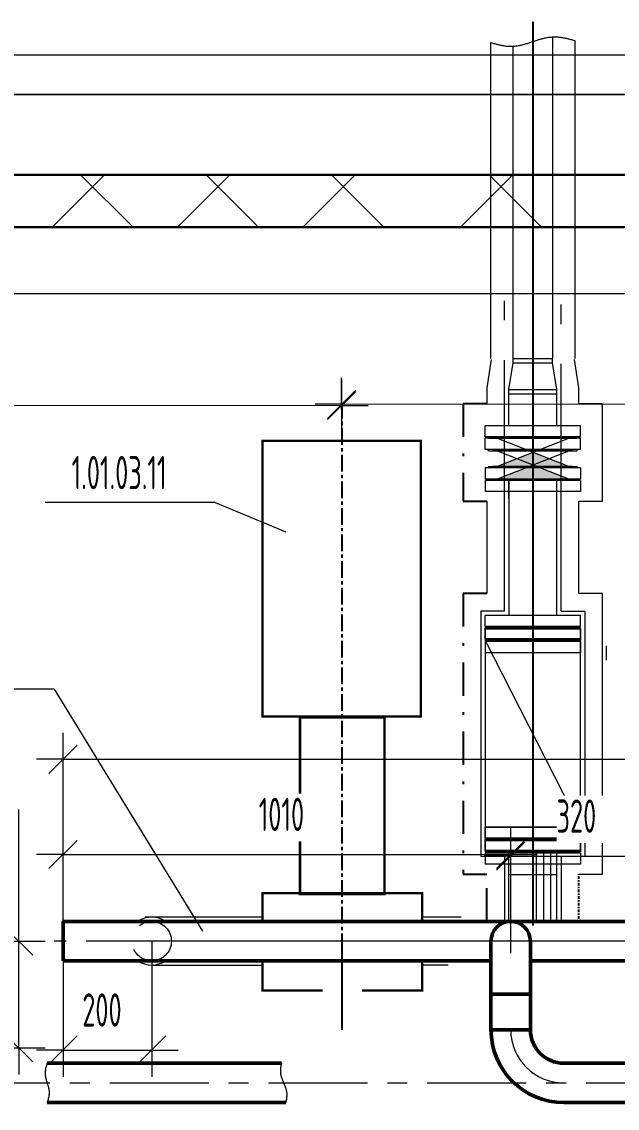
# Model space of a CAD drawing. Header units: millimetres. Extents: x -2281 to 17340, y -2563 to 4166.
# Drawn here: x 560.7 to 605.5, y 1009.4 to 1091.2 of the extents above; entities that cross this region are included whole.
import ezdxf

# ---------------------------------------------------------------- set-up
doc = ezdxf.new("R2010")
doc.units = ezdxf.units.MM
for name, pattern in [('K5LT32783', [0]), ('K5LT32784', [0]), ('K5LT32786', [0]), ('K5LT32838', [0]), ('K5LT32840', [50.8, 31.75, -6.35, 6.35, -6.35]), ('K5LT32843', [2, 1.25, -0.25, 0.25, -0.25]), ('K5LT32846', [0]), ('K5LT32847', [0]), ('K5LT32848', [19.2, 15, -2, 0.2, -2]), ('K5LT32856', [5.2, 2.5, -1.25, 0.2, -1.25]), ('K5LT32857', [0.4, 0.1, -0.05, 0.2, -0.05]), ('K5LT_AXLED', [11.939881, 7.439881, -1.5, 1.5, -1.5]), ('K5LT_DASHED', [6, 4, -2]), ('K5LT_THIN', [0]), ('K5LT_THIN_INCLUDED_TO_HATCHING', [0])]:
    doc.linetypes.add(name, pattern=pattern)
doc.layers.add('Системный слой', color=7, linetype='Continuous')
doc.styles.add('KDIMTEXTSTYLE', font='GOST_AU.SHX', dxfattribs={"width": 0.96, "oblique": 15, "height": 5})
doc.styles.add('KTEXTSTYLE', font='GOST_AU.SHX', dxfattribs={"width": 0.96, "height": 5})
doc.dimstyles.new('KDIMSTYLE (0.03)', dxfattribs={"dimtxt": 5, "dimasz": 1, "dimexe": 2, "dimexo": 0, "dimgap": 1, "dimtad": 1, "dimlfac": 30, "dimtxsty": 'KDIMTEXTSTYLE', "dimsah": 1, "dimcen": 0, "dimdle": 1, "dimadec": 0, "dimazin": 0, "dimtfac": 0.667, "dimtmove": 0, "dimatfit": 3, "dimfxl": 1, "dimtvp": 1, "dimtolj": 1, "dimtzin": 0, "dimarcsym": 0})

# ---------------------------------------------------------------- blocks, each defined once
blk = doc.blocks.new('U758')
at = {"layer": 'Системный слой', "color": 7, "linetype": 'K5LT_THIN', "lineweight": 13}
for p, q in [((599.409, 1089.753), (599.475, 1089.775)), ((599.475, 1089.775), (599.541, 1089.796)), ((599.541, 1089.796), (599.608, 1089.817)), ((599.608, 1089.817), (599.674, 1089.837)), ((599.674, 1089.837), (599.74, 1089.856)), ((599.74, 1089.856), (599.806, 1089.875)), ((599.806, 1089.875), (599.872, 1089.893)), ((599.872, 1089.893), (599.939, 1089.91)), ((599.939, 1089.91), (600.005, 1089.926)), ((600.005, 1089.926), (600.071, 1089.941)), ((600.071, 1089.941), (600.138, 1089.955)), ((600.138, 1089.955), (600.204, 1089.968)), ((600.204, 1089.968), (600.27, 1089.979)), ((600.27, 1089.979), (600.337, 1089.989)), ((600.337, 1089.989), (600.403, 1089.998)), ((600.403, 1089.998), (600.47, 1090.006)), ((600.47, 1090.006), (600.536, 1090.012)), ((600.536, 1090.012), (600.603, 1090.017)), ((600.603, 1090.017), (600.67, 1090.021)), ((600.67, 1090.021), (600.736, 1090.023)), ((600.736, 1090.023), (600.803, 1090.024)), ((600.803, 1090.024), (600.87, 1090.023)), ((600.87, 1090.023), (600.936, 1090.021)), ((600.936, 1090.021), (601.003, 1090.018)), ((601.003, 1090.018), (601.07, 1090.013)), ((601.07, 1090.013), (601.137, 1090.007)), ((601.137, 1090.007), (601.204, 1090)), ((601.204, 1090), (601.27, 1089.992)), ((601.27, 1089.992), (601.337, 1089.982)), ((601.337, 1089.982), (601.404, 1089.971)), ((601.404, 1089.971), (601.471, 1089.959)), ((601.471, 1089.959), (601.538, 1089.946)), ((601.538, 1089.946), (601.605, 1089.932)), ((601.605, 1089.932), (601.672, 1089.918)), ((601.672, 1089.918), (601.739, 1089.902)), ((601.739, 1089.902), (601.807, 1089.886)), ((601.807, 1089.886), (601.874, 1089.868)), ((601.874, 1089.868), (601.941, 1089.851)), ((601.941, 1089.851), (602.008, 1089.833)), ((602.008, 1089.833), (602.075, 1089.814)), ((602.075, 1089.814), (602.142, 1089.795)), ((602.142, 1089.795), (602.209, 1089.776)), ((602.209, 1089.776), (602.277, 1089.757)), ((596.012, 1089.592), (596.079, 1089.572)), ((596.079, 1089.572), (596.146, 1089.553)), ((596.146, 1089.553), (596.214, 1089.534)), ((596.214, 1089.534), (596.281, 1089.515)), ((596.281, 1089.515), (596.348, 1089.497)), ((596.348, 1089.497), (596.415, 1089.479)), ((596.415, 1089.479), (596.482, 1089.462)), ((596.482, 1089.462), (596.549, 1089.445)), ((596.549, 1089.445), (596.616, 1089.429)), ((596.616, 1089.429), (596.683, 1089.414)), ((596.683, 1089.414), (596.75, 1089.399)), ((596.75, 1089.399), (596.817, 1089.386)), ((596.817, 1089.386), (596.884, 1089.373)), ((596.884, 1089.373), (596.951, 1089.362)), ((596.951, 1089.362), (597.018, 1089.352)), ((597.018, 1089.352), (597.085, 1089.343)), ((597.085, 1089.343), (597.152, 1089.335)), ((597.152, 1089.335), (597.219, 1089.328)), ((597.219, 1089.328), (597.286, 1089.323)), ((597.286, 1089.323), (597.352, 1089.319)), ((597.352, 1089.319), (597.419, 1089.316)), ((597.419, 1089.316), (597.486, 1089.315)), ((597.486, 1089.315), (597.553, 1089.315)), ((597.553, 1089.315), (597.619, 1089.316)), ((597.619, 1089.316), (597.686, 1089.319)), ((597.686, 1089.319), (597.752, 1089.323)), ((597.752, 1089.323), (597.819, 1089.329)), ((597.819, 1089.329), (597.886, 1089.336)), ((597.886, 1089.336), (597.952, 1089.344)), ((597.952, 1089.344), (598.018, 1089.354)), ((598.018, 1089.354), (598.085, 1089.365)), ((598.085, 1089.365), (598.151, 1089.377)), ((598.151, 1089.377), (598.218, 1089.39)), ((598.218, 1089.39), (598.284, 1089.404)), ((598.284, 1089.404), (598.35, 1089.42)), ((598.35, 1089.42), (598.417, 1089.436)), ((598.417, 1089.436), (598.483, 1089.454)), ((598.483, 1089.454), (598.549, 1089.472)), ((598.549, 1089.472), (598.615, 1089.491)), ((598.615, 1089.491), (598.681, 1089.511)), ((598.681, 1089.511), (598.748, 1089.532)), ((598.748, 1089.532), (598.814, 1089.553)), ((598.814, 1089.553), (598.88, 1089.574)), ((598.88, 1089.574), (598.946, 1089.596)), ((598.946, 1089.596), (599.012, 1089.618)), ((599.012, 1089.618), (599.078, 1089.641)), ((599.078, 1089.641), (599.145, 1089.663)), ((599.145, 1089.663), (599.211, 1089.686)), ((599.211, 1089.686), (599.277, 1089.708)), ((599.277, 1089.708), (599.343, 1089.731)), ((599.343, 1089.731), (599.409, 1089.753)), ((602.277, 1089.757), (602.312, 1089.747))]:
    blk.add_line(p, q, dxfattribs=at)
blk = doc.blocks.new('U794')
at = {"layer": 'Системный слой', "color": 7, "linetype": 'K5LT_THIN_INCLUDED_TO_HATCHING', "lineweight": 13}
for p, q in [((562.487, 1012.135), (562.485, 1012.068)), ((562.492, 1012.201), (562.487, 1012.135)), ((562.499, 1012.268), (562.492, 1012.201)), ((562.51, 1012.335), (562.499, 1012.268)), ((562.522, 1012.401), (562.51, 1012.335)), ((562.537, 1012.468), (562.522, 1012.401)), ((562.554, 1012.535), (562.537, 1012.468)), ((562.573, 1012.601), (562.554, 1012.535)), ((562.592, 1012.668), (562.573, 1012.601)), ((562.613, 1012.735), (562.592, 1012.668)), ((562.634, 1012.801), (562.613, 1012.735)), ((562.485, 1012.068), (562.486, 1012.001)), ((562.486, 1012.001), (562.49, 1011.935)), ((562.49, 1011.935), (562.497, 1011.868)), ((562.497, 1011.868), (562.507, 1011.801)), ((562.507, 1011.801), (562.519, 1011.735)), ((562.519, 1011.735), (562.533, 1011.668)), ((562.533, 1011.668), (562.55, 1011.601)), ((562.55, 1011.601), (562.568, 1011.535)), ((562.568, 1011.535), (562.587, 1011.468)), ((562.587, 1011.468), (562.608, 1011.401)), ((562.608, 1011.401), (562.628, 1011.335)), ((562.628, 1011.335), (562.649, 1011.268)), ((562.649, 1011.268), (562.67, 1011.201)), ((562.67, 1011.201), (562.69, 1011.135)), ((562.69, 1011.135), (562.709, 1011.068)), ((562.709, 1011.068), (562.726, 1011.001)), ((562.726, 1011.001), (562.741, 1010.935)), ((562.741, 1010.935), (562.755, 1010.868)), ((562.755, 1010.868), (562.765, 1010.801)), ((562.765, 1010.801), (562.774, 1010.735)), ((562.774, 1010.735), (562.779, 1010.668)), ((562.781, 1010.535), (562.778, 1010.468)), ((562.779, 1010.668), (562.782, 1010.601)), ((562.782, 1010.601), (562.781, 1010.535)), ((562.644, 1009.868), (562.634, 1009.835)), ((562.665, 1009.935), (562.644, 1009.868)), ((562.685, 1010.001), (562.665, 1009.935)), ((562.704, 1010.068), (562.685, 1010.001)), ((562.722, 1010.135), (562.704, 1010.068)), ((562.738, 1010.201), (562.722, 1010.135)), ((562.751, 1010.268), (562.738, 1010.201)), ((562.763, 1010.335), (562.751, 1010.268)), ((562.772, 1010.401), (562.763, 1010.335)), ((562.778, 1010.468), (562.772, 1010.401))]:
    blk.add_line(p, q, dxfattribs=at)
blk = doc.blocks.new('U795')
at = {"layer": 'Системный слой', "color": 7, "linetype": 'K5LT_THIN_INCLUDED_TO_HATCHING', "lineweight": 13}
for p, q in [((580.177, 1012.324), (580.174, 1012.256)), ((580.174, 1012.256), (580.174, 1012.189)), ((580.174, 1012.189), (580.177, 1012.122)), ((580.183, 1012.391), (580.177, 1012.324)), ((580.177, 1012.122), (580.182, 1012.056)), ((580.19, 1012.459), (580.183, 1012.391)), ((580.199, 1012.528), (580.19, 1012.459)), ((580.21, 1012.596), (580.199, 1012.528)), ((580.223, 1012.664), (580.21, 1012.596)), ((580.235, 1012.733), (580.223, 1012.664)), ((580.249, 1012.801), (580.235, 1012.733)), ((580.182, 1012.056), (580.19, 1011.99)), ((580.19, 1011.99), (580.202, 1011.924)), ((580.202, 1011.924), (580.216, 1011.859)), ((580.216, 1011.859), (580.232, 1011.793)), ((580.232, 1011.793), (580.252, 1011.728)), ((580.252, 1011.728), (580.273, 1011.664)), ((580.273, 1011.664), (580.297, 1011.599)), ((580.297, 1011.599), (580.322, 1011.535)), ((580.322, 1011.535), (580.348, 1011.471)), ((580.348, 1011.471), (580.376, 1011.407)), ((580.376, 1011.407), (580.404, 1011.343)), ((580.404, 1011.343), (580.432, 1011.279)), ((580.432, 1011.279), (580.46, 1011.215)), ((580.46, 1011.215), (580.487, 1011.151)), ((580.487, 1011.151), (580.514, 1011.087)), ((580.514, 1011.087), (580.539, 1011.023)), ((580.539, 1011.023), (580.562, 1010.958)), ((580.562, 1010.958), (580.583, 1010.893)), ((580.583, 1010.893), (580.601, 1010.828)), ((580.601, 1010.828), (580.618, 1010.763)), ((580.618, 1010.763), (580.631, 1010.698)), ((580.631, 1010.698), (580.642, 1010.632)), ((580.642, 1010.632), (580.649, 1010.565)), ((580.649, 1010.565), (580.654, 1010.499)), ((580.654, 1010.499), (580.656, 1010.432)), ((580.591, 1009.888), (580.581, 1009.835)), ((580.605, 1009.957), (580.591, 1009.888)), ((580.617, 1010.025), (580.605, 1009.957)), ((580.628, 1010.093), (580.617, 1010.025)), ((580.638, 1010.162), (580.628, 1010.093)), ((580.646, 1010.23), (580.638, 1010.162)), ((580.652, 1010.297), (580.646, 1010.23)), ((580.655, 1010.365), (580.652, 1010.297)), ((580.656, 1010.432), (580.655, 1010.365))]:
    blk.add_line(p, q, dxfattribs=at)
blk = doc.blocks.new('U919')
at = {"layer": 'Системный слой', "color": 7, "linetype": 'K5LT_THIN', "lineweight": 13}
for p, q in [((602.745, 1056.651), (595.579, 1056.651)), ((595.579, 1056.651), (595.579, 1055.818)), ((595.851, 1056.751), (595.768, 1056.651)), ((595.851, 1056.751), (602.473, 1056.751)), ((602.162, 1056.751), (596.162, 1056.751)), ((602.473, 1056.751), (602.556, 1056.651)), ((602.745, 1056.651), (602.745, 1055.818)), ((602.745, 1055.818), (595.579, 1055.818))]:
    blk.add_line(p, q, dxfattribs=at)
blk = doc.blocks.new('U920')
at = {"layer": 'Системный слой', "color": 7, "linetype": 'K5LT_THIN', "lineweight": 13}
for p, q in [((602.745, 1059.818), (595.579, 1059.818)), ((595.579, 1058.985), (595.579, 1059.818)), ((602.745, 1058.985), (602.745, 1059.818)), ((602.745, 1058.985), (595.579, 1058.985)), ((595.851, 1058.885), (595.768, 1058.985)), ((595.851, 1058.885), (602.473, 1058.885)), ((602.162, 1058.885), (596.162, 1058.885)), ((602.473, 1058.885), (602.556, 1058.985))]:
    blk.add_line(p, q, dxfattribs=at)
blk = doc.blocks.new('U921')
at = {"layer": 'Системный слой', "color": 7, "linetype": 'K5LT_THIN', "lineweight": 13}
for p, q in [((602.745, 1044.518), (595.579, 1044.518)), ((595.579, 1044.518), (595.579, 1043.685)), ((595.851, 1044.618), (595.768, 1044.518)), ((595.851, 1044.618), (602.473, 1044.618)), ((602.162, 1044.618), (596.162, 1044.618)), ((602.473, 1044.618), (602.556, 1044.518)), ((602.745, 1044.518), (602.745, 1043.685)), ((602.745, 1043.685), (595.579, 1043.685))]:
    blk.add_line(p, q, dxfattribs=at)
blk = doc.blocks.new('U922')
at = {"layer": 'Системный слой', "color": 7, "linetype": 'K5LT_THIN', "lineweight": 13}
for p, q in [((602.745, 1029.634), (595.579, 1029.634)), ((595.579, 1028.801), (595.579, 1029.634)), ((602.745, 1028.801), (602.745, 1029.634)), ((602.745, 1028.801), (595.579, 1028.801)), ((595.851, 1028.701), (595.768, 1028.801)), ((595.851, 1028.701), (602.473, 1028.701)), ((602.162, 1028.701), (596.162, 1028.701)), ((602.473, 1028.701), (602.556, 1028.801))]:
    blk.add_line(p, q, dxfattribs=at)
blk = doc.blocks.new('U923')
at = {"layer": 'Системный слой', "color": 7, "linetype": 'K5LT_THIN', "lineweight": 13}
for p, q in [((602.745, 1045.551), (595.579, 1045.551)), ((595.579, 1044.718), (595.579, 1045.551)), ((602.745, 1044.718), (602.745, 1045.551)), ((602.745, 1044.718), (595.579, 1044.718)), ((595.851, 1044.618), (595.768, 1044.718)), ((595.851, 1044.618), (602.473, 1044.618)), ((602.162, 1044.618), (596.162, 1044.618)), ((602.473, 1044.618), (602.556, 1044.718))]:
    blk.add_line(p, q, dxfattribs=at)
blk = doc.blocks.new('U924')
at = {"layer": 'Системный слой', "color": 7, "linetype": 'K5LT_THIN', "lineweight": 13}
for p, q in [((602.745, 1028.601), (595.579, 1028.601)), ((595.579, 1028.601), (595.579, 1027.767)), ((595.851, 1028.701), (595.768, 1028.601)), ((595.851, 1028.701), (602.473, 1028.701)), ((602.162, 1028.701), (596.162, 1028.701)), ((602.473, 1028.701), (602.556, 1028.601)), ((602.745, 1028.601), (602.745, 1027.767)), ((602.745, 1027.767), (595.579, 1027.767))]:
    blk.add_line(p, q, dxfattribs=at)
blk = doc.blocks.new('U925')
at = {"layer": 'Системный слой', "color": 7, "linetype": 'K5LT_THIN', "lineweight": 13}
for p, q in [((602.745, 1057.585), (595.579, 1057.585)), ((595.579, 1057.585), (595.579, 1056.751)), ((595.851, 1057.685), (595.768, 1057.585)), ((595.851, 1057.685), (602.473, 1057.685)), ((602.162, 1057.685), (596.162, 1057.685)), ((602.473, 1057.685), (602.556, 1057.585)), ((602.745, 1057.585), (602.745, 1056.751)), ((602.745, 1056.751), (595.579, 1056.751))]:
    blk.add_line(p, q, dxfattribs=at)
blk = doc.blocks.new('U926')
at = {"layer": 'Системный слой', "color": 7, "linetype": 'K5LT_THIN', "lineweight": 13}
for p, q in [((602.745, 1060.751), (595.579, 1060.751)), ((595.579, 1059.918), (595.579, 1060.751)), ((602.745, 1059.918), (602.745, 1060.751)), ((602.745, 1059.918), (595.579, 1059.918)), ((595.851, 1059.818), (595.768, 1059.918)), ((595.851, 1059.818), (602.473, 1059.818)), ((602.162, 1059.818), (596.162, 1059.818)), ((602.473, 1059.818), (602.556, 1059.918))]:
    blk.add_line(p, q, dxfattribs=at)
blk = doc.blocks.new('U927')
at = {"layer": 'Системный слой', "color": 7, "linetype": 'K5LT_THIN', "lineweight": 13}
for p, q in [((602.745, 1045.451), (595.579, 1045.451)), ((595.579, 1045.451), (595.579, 1044.618)), ((595.851, 1045.551), (595.768, 1045.451)), ((595.851, 1045.551), (602.473, 1045.551)), ((602.162, 1045.551), (596.162, 1045.551)), ((602.473, 1045.551), (602.556, 1045.451)), ((602.745, 1045.451), (602.745, 1044.618)), ((602.745, 1044.618), (595.579, 1044.618))]:
    blk.add_line(p, q, dxfattribs=at)
blk = doc.blocks.new('U928')
at = {"layer": 'Системный слой', "color": 7, "linetype": 'K5LT_THIN', "lineweight": 13}
for p, q in [((602.745, 1030.567), (595.579, 1030.567)), ((595.579, 1029.734), (595.579, 1030.567)), ((602.745, 1029.734), (602.745, 1030.567)), ((602.745, 1029.734), (595.579, 1029.734)), ((595.851, 1029.634), (595.768, 1029.734)), ((595.851, 1029.634), (602.473, 1029.634)), ((602.162, 1029.634), (596.162, 1029.634)), ((602.473, 1029.634), (602.556, 1029.734))]:
    blk.add_line(p, q, dxfattribs=at)
blk = doc.blocks.new('U929')
at = {"layer": 'Системный слой', "color": 7, "linetype": 'K5LT_THIN', "lineweight": 13}
for p, q in [((602.745, 1046.485), (595.579, 1046.485)), ((595.579, 1045.651), (595.579, 1046.485)), ((602.745, 1045.651), (602.745, 1046.485)), ((602.745, 1045.651), (595.579, 1045.651)), ((595.851, 1045.551), (595.768, 1045.651)), ((602.473, 1045.551), (602.556, 1045.651)), ((595.851, 1045.551), (602.473, 1045.551)), ((602.162, 1045.551), (596.162, 1045.551))]:
    blk.add_line(p, q, dxfattribs=at)
blk = doc.blocks.new('U930')
at = {"layer": 'Системный слой', "color": 7, "linetype": 'K5LT_THIN', "lineweight": 13}
for p, q in [((602.745, 1029.534), (595.579, 1029.534)), ((595.579, 1029.534), (595.579, 1028.701)), ((595.851, 1029.634), (595.768, 1029.534)), ((595.851, 1029.634), (602.473, 1029.634)), ((602.162, 1029.634), (596.162, 1029.634)), ((602.473, 1029.634), (602.556, 1029.534)), ((602.745, 1029.534), (602.745, 1028.701)), ((602.745, 1028.701), (595.579, 1028.701))]:
    blk.add_line(p, q, dxfattribs=at)
blk = doc.blocks.new('U1041')
at = {"layer": 'Системный слой', "color": 211, "linetype": 'K5LT32783', "lineweight": 50, "true_color": 0xff7fff}
for p, q in [((606.706, 1018.735), (606.706, 1025.235)), ((607.273, 1025.235), (606.706, 1025.235)), ((607.273, 1018.735), (607.273, 1025.235)), ((609.051, 1018.735), (609.051, 1025.235)), ((609.051, 1025.235), (609.618, 1025.235)), ((609.618, 1018.735), (609.618, 1025.235)), ((607.373, 1024.201), (607.273, 1024.351)), ((607.373, 1019.768), (608.951, 1024.201)), ((607.373, 1024.201), (608.951, 1019.768)), ((607.373, 1019.768), (607.373, 1024.201)), ((608.951, 1024.201), (609.051, 1024.351)), ((608.951, 1019.768), (608.951, 1024.201)), ((606.706, 1018.959), (606.706, 1019.701)), ((607.373, 1019.768), (607.273, 1019.618)), ((608.951, 1019.768), (609.051, 1019.618)), ((609.618, 1018.959), (609.618, 1019.701)), ((607.273, 1018.735), (606.706, 1018.735)), ((609.051, 1018.735), (609.618, 1018.735))]:
    blk.add_line(p, q, dxfattribs=at)
blk = doc.blocks.new('U1040')
at = {"layer": 'Системный слой', "color": 200, "linetype": 'K5LT32784', "lineweight": 50, "true_color": 0xbf00ff}
for p, q in [((563.829, 1023.468), (597.495, 1023.468)), ((596.012, 1022.018), (596.012, 1017.985)), ((598.979, 1022.018), (598.979, 1017.985)), ((563.829, 1020.501), (596.012, 1020.501)), ((596.012, 1015.318), (596.012, 1017.985)), ((596.012, 1017.985), (598.979, 1017.985)), ((598.979, 1017.985), (598.979, 1015.318)), ((598.979, 1015.318), (596.012, 1015.318)), ((601.495, 1012.801), (667.329, 1012.801)), ((601.495, 1009.835), (668.812, 1009.835))]:
    blk.add_line(p, q, dxfattribs=at)
at = {"layer": 'Системный слой', "color": 211, "linetype": 'K5LT32783', "lineweight": 50, "true_color": 0xff7fff}
for p, q in [((597.495, 1023.468), (607.273, 1023.468)), ((609.618, 1023.468), (636.086, 1023.468)), ((598.979, 1020.501), (606.706, 1020.501)), ((609.618, 1020.501), (636.162, 1020.501))]:
    blk.add_line(p, q, dxfattribs=at)
at = {"layer": 'Системный слой', "color": 200, "linetype": 'K5LT32784', "lineweight": 50, "true_color": 0xbf00ff}
for centre, radius, start, end in [((597.495, 1021.985), 1.483, 0, 180), ((601.495, 1015.318), 5.483, 180, 270), ((601.495, 1015.318), 2.517, 180, 270)]:
    blk.add_arc(centre, radius, start, end, dxfattribs=at)
at = {"layer": 'Системный слой', "color": 30, "linetype": 'K5LT_AXLED', "lineweight": 13, "true_color": 0xff8000}
blk.add_arc((601.495, 1015.318), 4, 180, 270, dxfattribs=at)
at = {"layer": 'Системный слой'}
blk.add_blockref('U1041', (0, 0), dxfattribs=at)
blk = doc.blocks.new('D193')
at = {"layer": 'Системный слой', "color": 7, "linetype": 'K5LT_THIN', "lineweight": 13}
for p, q in [((525.784, 1059.685), (525.789, 1064.346)), ((584.784, 1059.626), (584.789, 1064.288)), ((526.849, 1063.406), (524.725, 1061.287)), ((583.725, 1061.228), (585.849, 1063.347)), ((525.787, 1062.346), (523.787, 1062.348)), ((525.787, 1062.346), (584.787, 1062.288)), ((584.787, 1062.288), (586.787, 1062.286))]:
    blk.add_line(p, q, dxfattribs=at)
blk.add_wipeout([(552.973, 1063.569), (552.977, 1067.137), (557.422, 1067.133), (557.418, 1063.565)]).dxf.layer = 'Системный слой'
at = {"layer": 'Системный слой', "color": 7, "insert": (552.976, 1066.587), "char_height": 2.5, "attachment_point": 1, "rotation": 359.94306, "style": 'KTEXTSTYLE'}
blk.add_mtext('\\H3.5;\\W0.965;\\Q15;\\Q0;\\W0.715;\\H2.50;1770', dxfattribs=at)
blk = doc.blocks.new('KDIMARROW_03')
at = {"layer": 'Системный слой', "color": 0, "linetype": 'K5LT_THIN', "lineweight": 13}
for p, q in [((-1.061, -1.061), (1.061, 1.061)), ((0, 0), (-1, 0)), ((0, 0), (2, 0))]:
    blk.add_line(p, q, dxfattribs=at)
blk = doc.blocks.new('D194')
at = {"layer": 'Системный слой', "color": 7, "linetype": 'K5LT_THIN', "lineweight": 13}
for p, q in [((643.784, 1059.685), (643.78, 1064.437)), ((584.784, 1059.626), (584.78, 1064.378)), ((585.841, 1063.44), (583.722, 1061.317)), ((642.722, 1061.375), (644.841, 1063.498)), ((584.782, 1062.378), (582.782, 1062.376)), ((584.782, 1062.378), (643.782, 1062.437)), ((643.782, 1062.437), (645.782, 1062.439))]:
    blk.add_line(p, q, dxfattribs=at)
blk.add_wipeout([(611.965, 1063.655), (611.962, 1067.223), (616.407, 1067.227), (616.41, 1063.66)]).dxf.layer = 'Системный слой'
at = {"layer": 'Системный слой', "color": 7, "insert": (611.962, 1066.672), "char_height": 2.5, "attachment_point": 1, "rotation": 0.05694, "style": 'KTEXTSTYLE'}
blk.add_mtext('\\H3.5;\\W0.965;\\Q15;\\Q0;\\W0.715;\\H2.50;1770', dxfattribs=at)
blk = doc.blocks.new('D196')
at = {"layer": 'Системный слой', "color": 7, "linetype": 'K5LT_THIN', "lineweight": 13}
for p, q in [((563.829, 1023.468), (563.829, 1030.501)), ((597.495, 1023.468), (597.495, 1030.501)), ((564.889, 1029.562), (562.768, 1027.441)), ((596.435, 1027.441), (598.556, 1029.562)), ((563.829, 1028.501), (561.829, 1028.501)), ((563.829, 1028.501), (597.495, 1028.501)), ((597.495, 1028.501), (599.495, 1028.501))]:
    blk.add_line(p, q, dxfattribs=at)
blk.add_wipeout([(578.545, 1029.501), (578.545, 1033.069), (582.609, 1033.069), (582.609, 1029.501)]).dxf.layer = 'Системный слой'
at = {"layer": 'Системный слой', "color": 7, "insert": (578.545, 1032.769), "char_height": 2.5, "attachment_point": 1, "rotation": 359.99998, "style": 'KTEXTSTYLE'}
blk.add_mtext('\\H3.5;\\W0.965;\\Q15;\\Q0;\\W0.715;\\H2.50;1010', dxfattribs=at)
blk = doc.blocks.new('D197')
at = {"layer": 'Системный слой', "color": 7, "linetype": 'K5LT_THIN', "lineweight": 13}
for p, q in [((597.495, 1021.985), (597.495, 1030.374)), ((608.162, 1021.985), (608.162, 1030.374)), ((598.556, 1029.434), (596.435, 1027.313)), ((607.102, 1027.313), (609.223, 1029.434)), ((597.495, 1028.374), (595.495, 1028.374)), ((597.495, 1028.374), (608.162, 1028.374)), ((608.162, 1028.374), (610.162, 1028.374))]:
    blk.add_line(p, q, dxfattribs=at)
blk.add_wipeout([(600.944, 1029.374), (600.944, 1032.941), (604.563, 1032.941), (604.563, 1029.374)]).dxf.layer = 'Системный слой'
at = {"layer": 'Системный слой', "color": 7, "insert": (600.944, 1032.641), "char_height": 2.5, "attachment_point": 1, "style": 'KTEXTSTYLE'}
blk.add_mtext('\\H3.5;\\W0.965;\\Q15;\\Q0;\\W0.715;\\H2.50;320', dxfattribs=at)
blk = doc.blocks.new('D198')
at = {"layer": 'Системный слой', "color": 7, "linetype": 'K5LT_THIN', "lineweight": 13}
for p, q in [((563.829, 1023.468), (563.829, 1037.663)), ((636.162, 1023.468), (636.162, 1037.663)), ((564.889, 1036.723), (562.768, 1034.602)), ((635.102, 1034.602), (637.223, 1036.723)), ((563.829, 1035.663), (561.829, 1035.663)), ((563.829, 1035.663), (636.162, 1035.663)), ((636.162, 1035.663), (638.162, 1035.663))]:
    blk.add_line(p, q, dxfattribs=at)
blk.add_wipeout([(616.18, 1036.913), (616.18, 1040.48), (620.625, 1040.48), (620.625, 1036.913)]).dxf.layer = 'Системный слой'
at = {"layer": 'Системный слой', "color": 7, "insert": (616.18, 1039.93), "char_height": 2.5, "attachment_point": 1, "style": 'KTEXTSTYLE'}
blk.add_mtext('\\H3.5;\\W0.965;\\Q15;\\Q0;\\W0.715;\\H2.50;2170', dxfattribs=at)
blk = doc.blocks.new('U1200')
at = {"layer": 'Системный слой', "color": 7, "linetype": 'K5LT_THIN', "lineweight": 13}
for q in [(552.68, 1040.94), (574.329, 1022.734)]:
    blk.add_line((563.162, 1040.94), q, dxfattribs=at)
at = {"layer": 'Системный слой', "color": 7, "char_height": 2.5, "attachment_point": 1, "style": 'KTEXTSTYLE'}
for s, insert in [('\\H3.5;\\W0.965;\\Q15;\\Q0;\\W0.715;\\H2.50;∅', (554.68, 1044.44)), ('\\H3.5;\\W0.965;\\Q15;\\Q0;\\W0.715;\\H2.50;89х3', (556.003, 1044.44))]:
    blk.add_mtext(s, dxfattribs=dict(at, insert=insert))
blk = doc.blocks.new('D204')
at = {"layer": 'Системный слой', "color": 7, "linetype": 'K5LT_THIN', "lineweight": 13}
for p, q in [((452.495, 1020.185), (452.495, 995.956)), ((656.662, 1004.363), (656.662, 995.956)), ((453.556, 999.016), (451.435, 996.895)), ((655.602, 996.895), (657.723, 999.016)), ((452.495, 997.956), (450.495, 997.956)), ((452.495, 997.956), (656.662, 997.956)), ((656.662, 997.956), (658.662, 997.956))]:
    blk.add_line(p, q, dxfattribs=at)
blk.add_wipeout([(564.847, 998.956), (564.847, 1002.524), (569.292, 1002.524), (569.292, 998.956)]).dxf.layer = 'Системный слой'
at = {"layer": 'Системный слой', "color": 7, "insert": (564.847, 1002.223), "char_height": 2.5, "attachment_point": 1, "style": 'KTEXTSTYLE'}
blk.add_mtext('\\H3.5;\\W0.965;\\Q15;\\Q0;\\W0.715;\\H2.50;6125', dxfattribs=at)
blk = doc.blocks.new('U1227')
at = {"layer": 'Системный слой', "color": 7, "linetype": 'K5LT_THIN', "lineweight": 13}
for q in [(562.473, 1054.986), (580.581, 1052.772)]:
    blk.add_line((575.271, 1054.986), q, dxfattribs=at)
at = {"layer": 'Системный слой', "color": 7, "insert": (564.473, 1058.486), "char_height": 2.5, "attachment_point": 1, "style": 'KTEXTSTYLE'}
blk.add_mtext('\\H3.5;\\W0.965;\\Q15;\\Q0;\\W0.715;\\H2.50;1.01.03.11', dxfattribs=at)
blk = doc.blocks.new('D206')
at = {"layer": 'Системный слой', "color": 7, "linetype": 'K5LT_THIN', "lineweight": 13}
for p, q in [((560.496, 1023.973), (560.496, 1031.876)), ((560.496, 1021.985), (560.496, 1023.985)), ((560.496, 1021.985), (560.496, 1023.973)), ((561.556, 1020.924), (559.435, 1023.045)), ((546.621, 1021.985), (562.496, 1021.985)), ((560.496, 1013.951), (560.496, 1021.985)), ((559.435, 1015.012), (561.556, 1012.891)), ((538.588, 1013.951), (562.496, 1013.951)), ((560.496, 1013.951), (560.496, 1011.951))]:
    blk.add_line(p, q, dxfattribs=at)
blk.add_wipeout([(559.246, 1025.973), (555.678, 1025.973), (555.678, 1029.719), (559.246, 1029.719)]).dxf.layer = 'Системный слой'
at = {"layer": 'Системный слой', "color": 7, "insert": (556.228, 1025.973), "char_height": 2.5, "attachment_point": 1, "rotation": 90, "style": 'KTEXTSTYLE'}
blk.add_mtext('\\H3.5;\\W0.965;\\Q15;\\Q0;\\W0.715;\\H2.50;240', dxfattribs=at)
blk = doc.blocks.new('D304')
at = {"layer": 'Системный слой', "color": 7, "linetype": 'K5LT_THIN', "lineweight": 13}
for p, q in [((570.495, 1021.985), (570.495, 1011.786)), ((563.829, 1021.265), (563.829, 1011.786)), ((569.435, 1012.726), (571.556, 1014.847)), ((563.829, 1013.786), (561.829, 1013.786)), ((563.829, 1013.786), (570.495, 1013.786)), ((570.495, 1013.786), (572.495, 1013.786))]:
    blk.add_line(p, q, dxfattribs=at)
blk.add_wipeout([(565.277, 1015.036), (565.277, 1018.604), (568.896, 1018.604), (568.896, 1015.036)]).dxf.layer = 'Системный слой'
blk.add_line((564.889, 1014.847), (562.768, 1012.726), dxfattribs=at)
at = {"layer": 'Системный слой', "color": 7, "insert": (565.277, 1018.053), "char_height": 2.5, "attachment_point": 1, "style": 'KTEXTSTYLE'}
blk.add_mtext('\\H3.5;\\W0.965;\\Q15;\\Q0;\\W0.715;\\H2.50;200', dxfattribs=at)
blk = doc.blocks.new('D307')
at = {"layer": 'Системный слой', "color": 7, "linetype": 'K5LT_THIN', "lineweight": 13}
for p, q in [((511.528, 1021.985), (511.528, 1002.363)), ((667.328, 1004.219), (667.328, 1006.363)), ((512.589, 1005.424), (510.468, 1003.303)), ((666.267, 1003.303), (668.388, 1005.424)), ((511.528, 1004.363), (509.528, 1004.363)), ((511.528, 1004.363), (667.328, 1004.363)), ((667.328, 1004.363), (669.328, 1004.363))]:
    blk.add_line(p, q, dxfattribs=at)
blk.add_wipeout([(586.848, 1005.613), (586.848, 1009.181), (591.801, 1009.181), (591.801, 1005.613)]).dxf.layer = 'Системный слой'
at = {"layer": 'Системный слой', "color": 7, "insert": (586.848, 1008.631), "char_height": 2.5, "attachment_point": 1, "style": 'KTEXTSTYLE'}
blk.add_mtext('\\H3.5;\\W0.965;\\Q15;\\Q0;\\W0.715;\\H2.50;4675', dxfattribs=at)

msp = doc.modelspace()

# ---------------------------------------------------------------- hatches: boundary and pattern name
at = {"layer": 'Системный слой'}
for points in [[(601.86198, 1057.68473), (599.16203, 1058.75139), (596.46208, 1057.68473)], [(601.86198, 1056.75139), (599.16203, 1057.81806), (596.46208, 1056.75139)]]:
    msp.add_hatch(color=7, dxfattribs=at).paths.add_polyline_path(points)

# ---------------------------------------------------------------- linework, layer by layer
at = {"layer": 'Системный слой', "color": 1, "linetype": 'K5LT32838', "lineweight": 25, "true_color": 0xff0000}
for p, q in [((599.16203, 1091.16125), (599.16203, 1023.27791)), ((599.16203, 1090.77375), (599.16203, 1023.15707)), ((584.8287, 1015.31805), (584.8287, 1021.98472))]:
    msp.add_line(p, q, dxfattribs=at)
at = {"layer": 'Системный слой', "color": 7, "linetype": 'K5LT_THIN', "lineweight": 13}
for p, q in [((600.64537, 1090.01981), (600.64537, 1065.81806)), ((596.01203, 1065.81806), (596.01203, 1089.59167)), ((597.6787, 1065.81806), (597.6787, 1089.31861)), ((602.31203, 1089.74675), (602.31203, 1065.81806)), ((572.47735, 1075.74515), (576.34401, 1079.61181)), ((578.47305, 1075.74515), (574.60638, 1079.61181)), ((581.90544, 1075.74515), (585.7721, 1079.61181)), ((587.90114, 1075.74515), (584.03448, 1079.61181)), ((599.76069, 1075.74515), (595.89402, 1079.61181)), ((597.0287, 1068.69425), (597.0287, 1070.15851)), ((601.29537, 1068.41535), (601.29537, 1069.87961)), ((596.03254, 1065.74537), (595.69537, 1063.61585)), ((597.0287, 1046.81127), (597.0287, 1065.69599)), ((597.36203, 1063.48473), (597.6787, 1065.48473)), ((597.6787, 1065.81806), (600.64537, 1065.81806)), ((597.6787, 1065.48473), (597.6787, 1065.81806)), ((597.6787, 1065.48473), (600.64537, 1065.48473)), ((600.64537, 1065.48473), (600.64537, 1065.81806)), ((600.96203, 1063.48473), (600.64537, 1065.48473)), ((601.29537, 1046.81127), (601.29537, 1065.41709)), ((602.6287, 1063.61585), (602.29153, 1065.74537)), ((595.69537, 1063.61585), (595.69537, 1062.41806)), ((602.6287, 1062.41806), (602.6287, 1063.61585)), ((597.36203, 1060.75139), (597.36203, 1063.54801)), ((597.36203, 1063.15139), (597.36203, 1063.48473)), ((597.36203, 1063.48473), (600.96203, 1063.48473)), ((597.36203, 1063.15139), (600.96203, 1063.15139)), ((600.96203, 1060.75139), (600.96203, 1063.54801)), ((600.96203, 1063.15139), (600.96203, 1063.48473)), ((604.41203, 1062.41806), (602.6287, 1062.41806)), ((604.41203, 1055.08473), (604.41203, 1062.41806)), ((601.86198, 1057.68473), (596.46208, 1059.81806)), ((596.46208, 1057.68473), (601.86198, 1059.81806)), ((601.86198, 1059.81806), (596.46208, 1059.81806)), ((601.86198, 1056.75139), (596.46208, 1058.88473)), ((596.46208, 1056.75139), (601.86198, 1058.88473)), ((601.86198, 1058.88473), (596.46208, 1058.88473)), ((601.86198, 1057.68473), (596.46208, 1057.68473)), ((601.86198, 1056.75139), (596.46208, 1056.75139)), ((597.36203, 1056.75139), (597.36203, 1046.48473)), ((597.36203, 1055.28473), (597.36203, 1056.75139)), ((600.96203, 1046.48473), (600.96203, 1056.75139)), ((595.69537, 1055.08473), (595.69537, 1048.15139)), ((602.6287, 1048.15139), (602.6287, 1055.08473)), ((602.6287, 1055.08473), (604.41203, 1055.08473)), ((604.41203, 1048.15139), (602.6287, 1048.15139)), ((604.41203, 1027.03406), (604.41203, 1048.15139)), ((597.0287, 1046.81806), (595.24537, 1046.81806)), ((595.24537, 1046.81806), (595.24537, 1028.37357)), ((601.29537, 1046.81806), (603.0787, 1046.81806)), ((603.0787, 1046.81806), (603.0787, 1028.37357)), ((602.74537, 1030.56739), (595.5787, 1044.61806)), ((595.5787, 1044.61806), (595.5787, 1030.56739)), ((602.74537, 1044.61806), (595.5787, 1044.61806)), ((602.74537, 1030.56739), (602.74537, 1044.61806)), ((604.69787, 1043.13321), (604.69787, 1044.19988)), ((595.5787, 1043.68473), (595.5787, 1029.63406)), ((602.74537, 1043.68473), (595.5787, 1043.68473)), ((602.74537, 1029.63406), (602.74537, 1043.68473)), ((595.5787, 1030.56739), (602.74537, 1030.56739)), ((595.5787, 1029.63406), (602.74537, 1029.63406)), ((597.36203, 1023.46805), (597.36203, 1028.66739)), ((600.96203, 1023.46805), (600.96203, 1028.66739)), ((595.24537, 1028.37357), (597.0287, 1028.34023)), ((597.0287, 1028.34023), (597.0287, 1023.46805)), ((603.0787, 1028.37357), (601.29537, 1028.34023)), ((601.29537, 1028.34023), (601.29537, 1023.46805)), ((600.96203, 1026.98473), (597.36203, 1026.98473)), ((602.6287, 1027.03406), (604.41203, 1027.03406)), ((578.8287, 1023.78473), (570.00658, 1023.78473)), ((593.78205, 1023.78475), (590.8287, 1023.78473)), ((605.39158, 1021.9847), (571.47793, 1021.98473)), ((570.49537, 1020.18473), (578.8287, 1020.18473)), ((592.79114, 1020.18475), (590.8287, 1020.18473))]:
    msp.add_line(p, q, dxfattribs=at)
at = {"layer": 'Системный слой', "color": 7, "linetype": 'K5LT32847', "lineweight": 5}
for p, q in [((260.0115, 1088.67848), (710.93102, 1088.67848)), ((710.93102, 1085.67848), (260.0115, 1085.67848)), ((293.34483, 1085.67848), (710.93102, 1085.67848)), ((563.04926, 1075.74515), (566.91592, 1079.61181)), ((569.04496, 1075.74515), (565.17829, 1079.61181)), ((593.76498, 1075.74515), (597.63165, 1079.61181)), ((676.51203, 1070.67848), (506.67817, 1070.67848))]:
    msp.add_line(p, q, dxfattribs=at)
at = {"layer": 'Системный слой', "color": 7, "linetype": 'K5LT32846', "lineweight": 9}
for p, q in [((710.93102, 1079.67848), (293.34483, 1079.67848)), ((293.34483, 1079.61181), (710.93102, 1079.61181)), ((293.34483, 1075.74515), (710.93102, 1075.74515)), ((293.34483, 1075.67848), (710.93102, 1075.67848))]:
    msp.add_line(p, q, dxfattribs=at)
at = {"layer": 'Системный слой', "color": 1, "linetype": 'K5LT32848', "lineweight": 18, "true_color": 0xff0000}
msp.add_line((710.93102, 1075.67848), (78.24761, 1075.67848), dxfattribs=at)
at = {"layer": 'Системный слой', "color": 7, "linetype": 'K5LT32843', "lineweight": 25}
msp.add_line((584.8287, 1015.31805), (584.8287, 1062.31284), dxfattribs=at)
at = {"layer": 'Системный слой', "color": 114, "linetype": 'K5LT32856', "lineweight": 25, "true_color": 0x00a552}
for p, q in [((595.69537, 1062.41806), (593.91203, 1062.41806)), ((593.91203, 1062.41806), (593.91203, 1055.08473)), ((593.91203, 1055.08473), (595.69537, 1055.08473)), ((595.69537, 1048.15139), (593.91203, 1048.15139)), ((593.91203, 1048.15139), (593.91203, 1027.03406)), ((593.91203, 1027.03406), (595.69537, 1027.03406)), ((595.69537, 1023.46805), (595.69537, 1027.03406))]:
    msp.add_line(p, q, dxfattribs=at)
at = {"layer": 'Системный слой', "color": 7, "linetype": 'K5LT32786', "lineweight": 18}
for p, q in [((590.74007, 1038.88384), (578.91733, 1038.88384)), ((599.43121, 1023.39794), (599.43121, 1028.82573)), ((600.49787, 1028.82573), (600.49787, 1023.39794)), ((590.86183, 1025.59276), (578.86177, 1025.59276)), ((590.86183, 1025.59276), (578.86177, 1025.59276))]:
    msp.add_line(p, q, dxfattribs=at)
at = {"layer": 'Системный слой', "color": 7, "linetype": 'K5LT32840', "lineweight": 13}
msp.add_line((599.96454, 1028.82573), (599.96454, 1023.39794), dxfattribs=at)
at = {"layer": 'Системный слой', "color": 114, "linetype": 'K5LT32857', "lineweight": 25, "true_color": 0x00a552}
msp.add_line((602.6287, 1023.46805), (602.6287, 1027.03406), dxfattribs=at)
at = {"layer": 'Системный слой', "color": 30, "linetype": 'K5LT_AXLED', "lineweight": 13, "true_color": 0xff8000}
for p, q in [((597.49537, 1021.0828), (597.49537, 1023.78475)), ((680.46224, 1021.98473), (563.16224, 1021.98473)), ((495.70219, 1011.31806), (669.73553, 1011.31806))]:
    msp.add_line(p, q, dxfattribs=at)
at = {"layer": 'Системный слой', "color": 200, "linetype": 'K5LT32784', "lineweight": 50, "true_color": 0xbf00ff}
for p, q in [((563.8287, 1023.46806), (563.8287, 1020.50139)), ((584.8287, 1020.50138), (584.8287, 1020.50138))]:
    msp.add_line(p, q, dxfattribs=at)
at = {"layer": 'Системный слой', "color": 211, "linetype": 'K5LT32783', "lineweight": 50, "true_color": 0xff7fff}
for p, q in [((562.63359, 1012.80139), (580.24875, 1012.80139)), ((562.63359, 1009.83473), (580.58111, 1009.83473))]:
    msp.add_line(p, q, dxfattribs=at)
at = {"layer": 'Системный слой', "color": 7, "linetype": 'K5LT32786', "const_width": 0.18}
for points in [[(590.74007, 1038.88384), (590.74007, 1059.62609), (578.82867, 1059.62609), (578.82867, 1038.88384)], [(581.65155, 1025.52436), (588.00585, 1025.52436), (588.00585, 1038.81544), (581.65155, 1038.81544)]]:
    msp.add_lwpolyline(points, close=True, dxfattribs=at)
for points in [[(590.8287, 1023.46805), (590.8287, 1025.59276), (578.8287, 1025.59276), (578.8287, 1023.46805)], [(578.8287, 1021.98473), (578.8287, 1021.98472)], [(590.8287, 1021.98471), (590.8287, 1021.98473)], [(578.8287, 1020.50139), (578.8287, 1018.25943), (583.34537, 1018.25943)], [(586.31203, 1018.25943), (590.8287, 1018.25943), (590.8287, 1020.50139)]]:
    msp.add_lwpolyline(points, dxfattribs=at)
at = {"layer": 'Системный слой', "color": 7, "linetype": 'K5LT_DASHED', "lineweight": 13}
msp.add_circle((570.49537, 1021.98473), 1.48333, dxfattribs=at)
at = {"layer": 'Системный слой', "color": 7, "linetype": 'K5LT_THIN', "lineweight": 13}
for start, end in [(55.4944697, 124.5054705), (235.4949278, 304.5050125)]:
    msp.add_arc((570.49537, 1021.98473), 1.8, start, end, dxfattribs=at)
at = {"layer": 'Системный слой', "color": 200, "linetype": 'K5LT32784', "lineweight": 50, "true_color": 0xbf00ff}
msp.add_arc((584.8287, 1021.98472), 1.48333, 269.7798594, 270.2201406, dxfattribs=at)

# ---------------------------------------------------------------- block references
at = {"layer": 'Системный слой'}
for name in ['U758', 'U926', 'U920', 'U1227', 'U925', 'U919', 'U929', 'U923', 'U927', 'U921', 'U928', 'U922', 'U930', 'U924', 'U1040', 'U794', 'U795']:
    msp.add_blockref(name, (0, 0), dxfattribs=at)

# ---------------------------------------------------------------- next in the draw order: dimensions: what is measured, and where the dimension line sits
at = {"layer": 'Системный слой', "color": 7}
dim = msp.add_linear_dim(base=(525.78701, 1062.34645), p1=(584.78437, 1059.62609), p2=(525.78437, 1059.68473), angle=179.9430614, dimstyle='KDIMSTYLE (0.03)', override={"dimexo": 0, "dimpost": '\\H2.5;\\W0.965;\\Q0;<>', "dimblk1": 'KDIMARROW_03', "dimblk2": 'KDIMARROW_03', "dimse1": 0, "dimse2": 0, "dimclrt": 7, "dimtolj": 1}, dxfattribs=at)
dim.commit()
dim.dimension.update_dxf_attribs({"geometry": 'D193', "text_midpoint": (555.28701, 1062.31714), "dimtype": 161})
for base, p1, p2, picture, middle in [((563.8287, 1028.50139), (597.49537, 1023.46805), (563.8287, 1023.46806), 'D196', (580.66203, 1028.50139)), ((452.49537, 997.95564), (656.66203, 1004.36333), (452.49537, 1020.18473), 'D204', (567.16203, 997.95564))]:
    dim = msp.add_linear_dim(base=base, p1=p1, p2=p2, dimstyle='KDIMSTYLE (0.03)', override={"dimexo": 0, "dimpost": '\\H2.5;\\W0.965;\\Q0;<>', "dimblk1": 'KDIMARROW_03', "dimblk2": 'KDIMARROW_03', "dimse1": 0, "dimse2": 0, "dimclrt": 7, "dimtolj": 1}, dxfattribs=at)
    dim.commit()
    dim.dimension.update_dxf_attribs({"geometry": picture, "text_midpoint": middle, "dimtype": 160})

# ---------------------------------------------------------------- next in the draw order: dimensions: what is measured, and where the dimension line sits
dim = msp.add_linear_dim(base=(584.78163, 1062.37816), p1=(643.78437, 1059.68473), p2=(584.78437, 1059.62609), angle=180.0569386, dimstyle='KDIMSTYLE (0.03)', override={"dimexo": 0, "dimpost": '\\H2.5;\\W0.965;\\Q0;<>', "dimblk1": 'KDIMARROW_03', "dimblk2": 'KDIMARROW_03', "dimse1": 0, "dimse2": 0, "dimclrt": 7, "dimtolj": 1}, dxfattribs=at)
dim.commit()
dim.dimension.update_dxf_attribs({"geometry": 'D194', "text_midpoint": (614.28163, 1062.40747), "dimtype": 161})
dim = msp.add_linear_dim(base=(597.49537, 1028.37357), p1=(608.16203, 1021.98471), p2=(597.49537, 1021.98472), dimstyle='KDIMSTYLE (0.03)', override={"dimexo": 0, "dimpost": '\\H2.5;\\W0.965;\\Q0;<>', "dimblk1": 'KDIMARROW_03', "dimblk2": 'KDIMARROW_03', "dimse1": 0, "dimse2": 0, "dimclrt": 7, "dimtolj": 1}, dxfattribs=at)
dim.commit()
dim.dimension.update_dxf_attribs({"geometry": 'D197', "text_midpoint": (602.8287, 1028.37357), "dimtype": 160})

# ---------------------------------------------------------------- next in the draw order: dimensions: what is measured, and where the dimension line sits
dim = msp.add_linear_dim(base=(563.8287, 1035.66258), p1=(636.16203, 1023.46806), p2=(563.8287, 1023.46806), dimstyle='KDIMSTYLE (0.03)', override={"dimexo": 0, "dimpost": '\\H2.5;\\W0.965;\\Q0;<>', "dimblk1": 'KDIMARROW_03', "dimblk2": 'KDIMARROW_03', "dimse1": 0, "dimse2": 0, "dimclrt": 7, "dimtolj": 1}, dxfattribs=at)
dim.commit()
dim.dimension.update_dxf_attribs({"geometry": 'D198', "text_midpoint": (618.49537, 1035.66258), "dimtype": 160})

# ---------------------------------------------------------------- next in the draw order: block references
at = {"layer": 'Системный слой'}
msp.add_blockref('U1200', (0, 0), dxfattribs=at)

# ---------------------------------------------------------------- next in the draw order: dimensions: what is measured, and where the dimension line sits
at = {"layer": 'Системный слой', "color": 7}
dim = msp.add_linear_dim(base=(560.49557, 1013.95139), p1=(546.62136, 1021.98473), p2=(538.58802, 1013.95139), angle=90, text='\\H2.5;\\W0.965;\\Q0;\\H2.5;\\W0.965;\\Q0;\\Q0;\\W0.715;240\\Q0;\\W0.965;', dimstyle='KDIMSTYLE (0.03)', override={"dimexo": 0, "dimblk1": 'KDIMARROW_03', "dimblk2": 'KDIMARROW_03', "dimse1": 0, "dimse2": 0, "dimclrt": 7, "dimtolj": 1}, dxfattribs=at)
dim.commit()
dim.dimension.update_dxf_attribs({"geometry": 'D206', "text_midpoint": (560.49557, 1027.92428), "dimtype": 160})

# ---------------------------------------------------------------- next in the draw order: dimensions: what is measured, and where the dimension line sits
dim = msp.add_linear_dim(base=(563.8287, 1013.78602), p1=(570.49537, 1021.98473), p2=(563.8287, 1021.26466), dimstyle='KDIMSTYLE (0.03)', override={"dimexo": 0, "dimpost": '\\H2.5;\\W0.965;\\Q0;<>', "dimblk1": 'KDIMARROW_03', "dimblk2": 'KDIMARROW_03', "dimse1": 0, "dimse2": 0, "dimclrt": 7, "dimtolj": 1}, dxfattribs=at)
dim.commit()
dim.dimension.update_dxf_attribs({"geometry": 'D304', "text_midpoint": (567.16203, 1013.78602), "dimtype": 160})

# ---------------------------------------------------------------- next in the draw order: dimensions: what is measured, and where the dimension line sits
dim = msp.add_linear_dim(base=(511.52847, 1004.36333), p1=(667.32764, 1004.2194), p2=(511.52847, 1021.98473), text='\\H2.5;\\W0.965;\\Q0;\\H2.5;\\W0.965;\\Q0;\\Q0;\\W0.715;4675\\Q0;\\W0.965;', dimstyle='KDIMSTYLE (0.03)', override={"dimexo": 0, "dimblk1": 'KDIMARROW_03', "dimblk2": 'KDIMARROW_03', "dimse1": 0, "dimse2": 0, "dimclrt": 7, "dimtolj": 1}, dxfattribs=at)
dim.commit()
dim.dimension.update_dxf_attribs({"geometry": 'D307', "text_midpoint": (589.42806, 1004.36333), "dimtype": 160})

doc.saveas('drawing.dxf')
